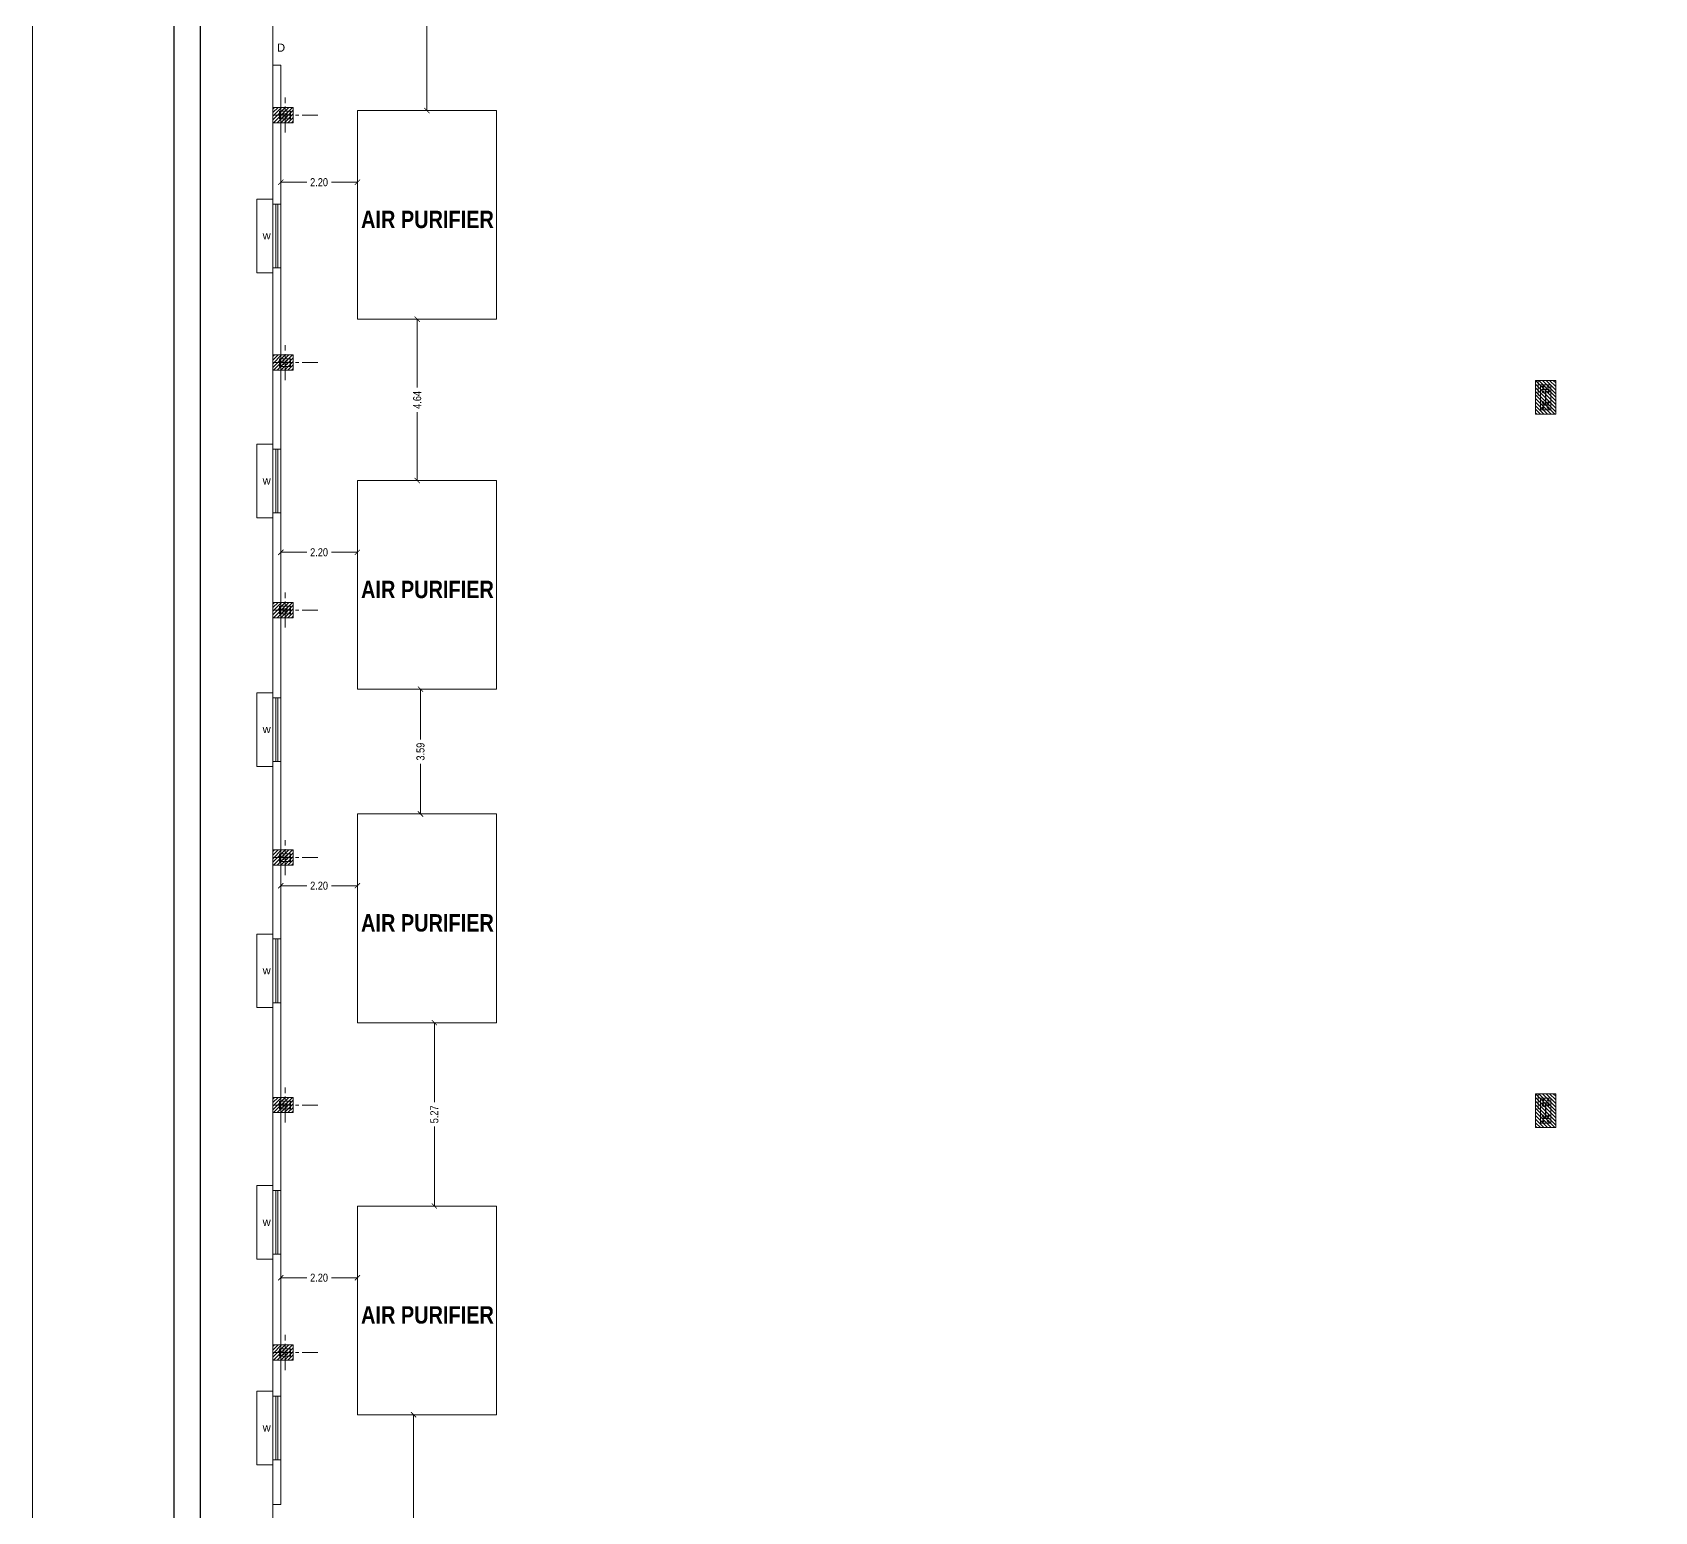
# Model space of a CAD drawing. Header units: metres. Extents: x -1560405 to -1559609, y 42907 to 43310.
# Drawn here: x -1559943.01 to -1559896.39, y 42992.38 to 43034.9 of the extents above; entities that cross this region are included whole.
import ezdxf

# ---------------------------------------------------------------- set-up
doc = ezdxf.new("R2010")
doc.units = ezdxf.units.M
doc.header["$LTSCALE"] = 750
doc.header["$MEASUREMENT"] = 0
doc.header["$PDMODE"] = 35
doc.header["$PDSIZE"] = 50
doc.linetypes.add('CENTER2', pattern=[1.125, 0.75, -0.125, 0.125, -0.125])
doc.linetypes.add('DASHED2', pattern=[9.525, 6.35, -3.175])
doc.layers.get('0').update_dxf_attribs({"lineweight": 5})
doc.layers.get('Defpoints').update_dxf_attribs({"lineweight": 0})
doc.layers.add('BLK_1_FLR_0_BLT_UP_AREA', color=1, linetype='Continuous', plot=False)
doc.layers.add('BLK_1_FLR_0_CARPET_AREA', color=10, linetype='Continuous')
doc.layers.add('BLK_1_FLR_0_REGULAR_ROOM_1', color=117, linetype='Continuous')
doc.layers.add('grid', color=253, linetype='Continuous', lineweight=5)
doc.styles.add('GLOBAL INFRA', font='ARIALNB.TTF', dxfattribs={"height": 0.3})
doc.styles.add('mani', font='swissc.ttf', dxfattribs={"height": 0.23})
doc.styles.get("Standard").update_dxf_attribs({"font": 'arial.ttf'})
doc.dimstyles.new('Civil Mt', dxfattribs={"dimtxt": 0.23, "dimasz": 0.15, "dimexe": 0, "dimexo": 0, "dimgap": 0.1, "dimtad": 0, "dimzin": 0, "dimdsep": 46, "dimtxsty": 'mani', "dimblk": 'ARCHTICK', "dimcen": 0, "dimse1": 1, "dimse2": 1, "dimclrd": 253, "dimclrt": 7, "dimadec": 0, "dimazin": 3, "dimtfac": 1, "dimtofl": 0, "dimtmove": 1, "dimatfit": 3, "dimfxl": 0, "dimfrac": 2, "dimtolj": 1, "dimtzin": 0, "dimlwd": 13, "dimarcsym": 0})
doc.dimstyles.new('Civil mt size large', dxfattribs={"dimtxt": 0.3, "dimasz": 0.15, "dimexe": 0, "dimexo": 0, "dimgap": 0.0625, "dimtad": 0, "dimzin": 0, "dimdsep": 46, "dimtxsty": 'Standard', "dimblk": 'OBLIQUE', "dimcen": 0, "dimse1": 1, "dimse2": 1, "dimclrd": 253, "dimclrt": 7, "dimadec": 0, "dimazin": 3, "dimtfac": 1, "dimtofl": 0, "dimtmove": 1, "dimatfit": 3, "dimfxl": 0, "dimfrac": 2, "dimtolj": 1, "dimtzin": 0, "dimarcsym": 0})

# ---------------------------------------------------------------- blocks, each defined once
blk = doc.blocks.new('Z$W@#0BBF08D7')
for p, q in [((84, 42), (0, 42)), ((42, 84), (42, 0))]:
    blk.add_line(p, q)
blk.add_circle((42, 42), 21)
blk = doc.blocks.new('Z$W@#71D679F2')
at = {"color": 1}
for points in [[(0, 300), (740, 300), (740, 0), (0, 0)], [(135, 50), (135, 250), (145, 250), (145, 50)], [(145, 147), (595, 147), (595, 152), (145, 152)], [(605, 50), (605, 250), (595, 250), (595, 50)]]:
    blk.add_lwpolyline(points, close=True, dxfattribs=at)
for p in [(18, 183), (18, 33), (168, 183), (168, 33)]:
    blk.add_blockref('Z$W@#0BBF08D7', p)
at = {"xscale": -1}
for p in [(572, 183), (572, 33), (722, 183), (722, 33)]:
    blk.add_blockref('Z$W@#0BBF08D7', p, dxfattribs=at)
blk = doc.blocks.new('_Oblique')
at = {"color": 0, "linetype": 'ByBlock', "lineweight": -2}
blk.add_line((-0.5, -0.5), (0.5, 0.5), dxfattribs=at)
blk = doc.blocks.new('*D492')
at = {"color": 253, "lineweight": -2}
for p, q in [((-1559938.179, 43103.29), (-1559938.179, 43040.974)), ((-1559938.179, 42977.315), (-1559938.179, 43039.632))]:
    blk.add_line(p, q, dxfattribs=at)
at = {"layer": 'Defpoints', "color": 0}
for p in [(-1559938.179, 43103.29), (-1559934.983, 43103.29, 0), (-1559934.983, 42977.315, 0)]:
    blk.add_point(p, dxfattribs=at)
at = {"color": 253, "lineweight": -2, "xscale": 0.15, "yscale": 0.15, "zscale": 0.15}
for p, rotation in [((-1559938.179, 43103.29), 90), ((-1559938.179, 42977.315), 270)]:
    blk.add_blockref('_Oblique', p, dxfattribs=dict(at, rotation=rotation))
at = {"color": 7, "insert": (-1559938.179, 43040.303), "char_height": 0.3, "attachment_point": 5, "rotation": 90}
blk.add_mtext('\\A1;125.97', dxfattribs=at)
blk = doc.blocks.new('*D494')
at = {"color": 253, "lineweight": -2}
for p, q in [((-1559938.942, 43111.548), (-1559938.942, 43036.755)), ((-1559938.942, 42960.623), (-1559938.942, 43035.416))]:
    blk.add_line(p, q, dxfattribs=at)
at = {"layer": 'Defpoints', "color": 0}
for p in [(-1559936.104, 43111.548), (-1559938.942, 42960.623), (-1559936.104, 42960.623, 0)]:
    blk.add_point(p, dxfattribs=at)
at = {"color": 253, "lineweight": -2, "xscale": 0.15, "yscale": 0.15, "zscale": 0.15}
for p, rotation in [((-1559938.942, 43111.548), 90), ((-1559938.942, 42960.623), 270)]:
    blk.add_blockref('_Oblique', p, dxfattribs=dict(at, rotation=rotation))
at = {"color": 7, "insert": (-1559938.942, 43036.085), "char_height": 0.3, "attachment_point": 5, "rotation": 90}
blk.add_mtext('\\A1;150.92', dxfattribs=at)
blk = doc.blocks.new('*D502')
at = {"color": 253, "lineweight": -2}
for p, q in [((-1559935.949, 43048.777), (-1559935.303, 43048.777)), ((-1559933.748, 43048.777), (-1559934.394, 43048.777))]:
    blk.add_line(p, q, dxfattribs=at)
at = {"layer": 'Defpoints', "color": 0}
for p in [(-1559935.949, 43048.777), (-1559933.748, 43048.777), (-1559933.748, 43027.567)]:
    blk.add_point(p, dxfattribs=at)
at = {"color": 253, "lineweight": -2, "xscale": 0.15, "yscale": 0.15, "zscale": 0.15, "rotation": 180}
blk.add_blockref('_Oblique', (-1559935.949, 43048.777), dxfattribs=at)
at = {"color": 253, "lineweight": -2, "xscale": 0.15, "yscale": 0.15, "zscale": 0.15}
blk.add_blockref('_Oblique', (-1559933.748, 43048.777), dxfattribs=at)
at = {"color": 7, "insert": (-1559934.849, 43048.777), "char_height": 0.3, "attachment_point": 5}
blk.add_mtext('\\A1;2.20', dxfattribs=at)
blk = doc.blocks.new('_ArchTick')
at = {"color": 0, "linetype": 'ByBlock', "const_width": 0.15}
blk.add_lwpolyline([(-0.5, -0.5), (0.5, 0.5)], dxfattribs=at)
blk = doc.blocks.new('*D592')
at = {"color": 253, "lineweight": 13}
for p, q in [((-1559932.058, 42995.164), (-1559932.058, 42991.043)), ((-1559932.058, 42986.218), (-1559932.058, 42990.339))]:
    blk.add_line(p, q, dxfattribs=at)
at = {"layer": 'Defpoints', "color": 0}
for p in [(-1559932.1, 42995.164), (-1559932.058, 42995.164), (-1559932.1, 42986.218)]:
    blk.add_point(p, dxfattribs=at)
at = {"color": 253, "lineweight": 13, "xscale": 0.15, "yscale": 0.15, "zscale": 0.15}
for p, rotation in [((-1559932.058, 42995.164), 90), ((-1559932.058, 42986.218), 270)]:
    blk.add_blockref('_ArchTick', p, dxfattribs=dict(at, rotation=rotation))
at = {"color": 7, "insert": (-1559932.058, 42990.691), "char_height": 0.23, "attachment_point": 5, "rotation": 90, "style": 'mani'}
blk.add_mtext('\\A1;8.95', dxfattribs=at)
blk = doc.blocks.new('*D519')
at = {"color": 253, "lineweight": 13}
for p, q in [((-1559935.874, 42999.102), (-1559935.126, 42999.102)), ((-1559933.673, 42999.102), (-1559934.421, 42999.102))]:
    blk.add_line(p, q, dxfattribs=at)
at = {"layer": 'Defpoints', "color": 0}
for p in [(-1559935.874, 42999.102), (-1559933.673, 42999.102), (-1559933.673, 42999.102)]:
    blk.add_point(p, dxfattribs=at)
at = {"color": 253, "lineweight": 13, "xscale": 0.15, "yscale": 0.15, "zscale": 0.15, "rotation": 180}
blk.add_blockref('_ArchTick', (-1559935.874, 42999.102), dxfattribs=at)
at = {"color": 253, "lineweight": 13, "xscale": 0.15, "yscale": 0.15, "zscale": 0.15}
blk.add_blockref('_ArchTick', (-1559933.673, 42999.102), dxfattribs=at)
at = {"color": 7, "insert": (-1559934.774, 42999.102), "char_height": 0.23, "attachment_point": 5, "style": 'mani'}
blk.add_mtext('\\A1;2.20', dxfattribs=at)
blk = doc.blocks.new('*D520')
at = {"color": 253, "lineweight": 13}
for p, q in [((-1559935.874, 43010.372), (-1559935.126, 43010.372)), ((-1559933.673, 43010.372), (-1559934.421, 43010.372))]:
    blk.add_line(p, q, dxfattribs=at)
at = {"layer": 'Defpoints', "color": 0}
for p in [(-1559935.874, 43010.372), (-1559933.673, 43010.372), (-1559933.673, 43010.372)]:
    blk.add_point(p, dxfattribs=at)
at = {"color": 253, "lineweight": 13, "xscale": 0.15, "yscale": 0.15, "zscale": 0.15, "rotation": 180}
blk.add_blockref('_ArchTick', (-1559935.874, 43010.372), dxfattribs=at)
at = {"color": 253, "lineweight": 13, "xscale": 0.15, "yscale": 0.15, "zscale": 0.15}
blk.add_blockref('_ArchTick', (-1559933.673, 43010.372), dxfattribs=at)
at = {"color": 7, "insert": (-1559934.774, 43010.372), "char_height": 0.23, "attachment_point": 5, "style": 'mani'}
blk.add_mtext('\\A1;2.20', dxfattribs=at)
blk = doc.blocks.new('*D521')
at = {"color": 253, "lineweight": 13}
for p, q in [((-1559935.874, 43019.957), (-1559935.126, 43019.957)), ((-1559933.673, 43019.957), (-1559934.421, 43019.957))]:
    blk.add_line(p, q, dxfattribs=at)
at = {"layer": 'Defpoints', "color": 0}
for p in [(-1559935.874, 43019.957), (-1559933.673, 43019.957), (-1559933.673, 43019.957)]:
    blk.add_point(p, dxfattribs=at)
at = {"color": 253, "lineweight": 13, "xscale": 0.15, "yscale": 0.15, "zscale": 0.15, "rotation": 180}
blk.add_blockref('_ArchTick', (-1559935.874, 43019.957), dxfattribs=at)
at = {"color": 253, "lineweight": 13, "xscale": 0.15, "yscale": 0.15, "zscale": 0.15}
blk.add_blockref('_ArchTick', (-1559933.673, 43019.957), dxfattribs=at)
at = {"color": 7, "insert": (-1559934.774, 43019.957), "char_height": 0.23, "attachment_point": 5, "style": 'mani'}
blk.add_mtext('\\A1;2.20', dxfattribs=at)
blk = doc.blocks.new('*D522')
at = {"color": 253, "lineweight": 13}
for p, q in [((-1559935.874, 43030.596), (-1559935.126, 43030.596)), ((-1559933.673, 43030.596), (-1559934.421, 43030.596))]:
    blk.add_line(p, q, dxfattribs=at)
at = {"layer": 'Defpoints', "color": 0}
for p in [(-1559935.874, 43030.596), (-1559933.673, 43030.596), (-1559933.673, 43030.596)]:
    blk.add_point(p, dxfattribs=at)
at = {"color": 253, "lineweight": 13, "xscale": 0.15, "yscale": 0.15, "zscale": 0.15, "rotation": 180}
blk.add_blockref('_ArchTick', (-1559935.874, 43030.596), dxfattribs=at)
at = {"color": 253, "lineweight": 13, "xscale": 0.15, "yscale": 0.15, "zscale": 0.15}
blk.add_blockref('_ArchTick', (-1559933.673, 43030.596), dxfattribs=at)
at = {"color": 7, "insert": (-1559934.774, 43030.596), "char_height": 0.23, "attachment_point": 5, "style": 'mani'}
blk.add_mtext('\\A1;2.20', dxfattribs=at)
blk = doc.blocks.new('*D593')
at = {"color": 253, "lineweight": 13}
for p, q in [((-1559931.461, 43006.434), (-1559931.461, 43004.152)), ((-1559931.461, 43001.164), (-1559931.461, 43003.446))]:
    blk.add_line(p, q, dxfattribs=at)
at = {"layer": 'Defpoints', "color": 0}
for p in [(-1559931.673, 43006.434), (-1559931.461, 43006.434), (-1559931.673, 43001.164)]:
    blk.add_point(p, dxfattribs=at)
at = {"color": 253, "lineweight": 13, "xscale": 0.15, "yscale": 0.15, "zscale": 0.15}
for p, rotation in [((-1559931.461, 43006.434), 90), ((-1559931.461, 43001.164), 270)]:
    blk.add_blockref('_ArchTick', p, dxfattribs=dict(at, rotation=rotation))
at = {"color": 7, "insert": (-1559931.461, 43003.799), "char_height": 0.23, "attachment_point": 5, "rotation": 90, "style": 'mani'}
blk.add_mtext('\\A1;5.27', dxfattribs=at)
blk = doc.blocks.new('*D594')
at = {"color": 253, "lineweight": 13}
for p, q in [((-1559931.859, 43016.02), (-1559931.859, 43014.58)), ((-1559931.859, 43012.434), (-1559931.859, 43013.874))]:
    blk.add_line(p, q, dxfattribs=at)
at = {"layer": 'Defpoints', "color": 0}
for p in [(-1559931.859, 43016.02), (-1559931.673, 43016.02), (-1559931.673, 43012.434)]:
    blk.add_point(p, dxfattribs=at)
at = {"color": 253, "lineweight": 13, "xscale": 0.15, "yscale": 0.15, "zscale": 0.15}
for p, rotation in [((-1559931.859, 43016.02), 90), ((-1559931.859, 43012.434), 270)]:
    blk.add_blockref('_ArchTick', p, dxfattribs=dict(at, rotation=rotation))
at = {"color": 7, "insert": (-1559931.859, 43014.227), "char_height": 0.23, "attachment_point": 5, "rotation": 90, "style": 'mani'}
blk.add_mtext('\\A1;3.59', dxfattribs=at)
blk = doc.blocks.new('*D595')
at = {"color": 253, "lineweight": 13}
for p, q in [((-1559931.953, 43026.658), (-1559931.953, 43024.694)), ((-1559931.953, 43022.02), (-1559931.953, 43023.984))]:
    blk.add_line(p, q, dxfattribs=at)
at = {"layer": 'Defpoints', "color": 0}
for p in [(-1559931.953, 43026.658), (-1559931.673, 43026.658), (-1559931.673, 43022.02)]:
    blk.add_point(p, dxfattribs=at)
at = {"color": 253, "lineweight": 13, "xscale": 0.15, "yscale": 0.15, "zscale": 0.15}
for p, rotation in [((-1559931.953, 43026.658), 90), ((-1559931.953, 43022.02), 270)]:
    blk.add_blockref('_ArchTick', p, dxfattribs=dict(at, rotation=rotation))
at = {"color": 7, "insert": (-1559931.953, 43024.339), "char_height": 0.23, "attachment_point": 5, "rotation": 90, "style": 'mani'}
blk.add_mtext('\\A1;4.64', dxfattribs=at)
blk = doc.blocks.new('*D596')
at = {"color": 253, "lineweight": 13}
for p, q in [((-1559931.673, 43045.165), (-1559931.673, 43039.315)), ((-1559931.673, 43032.658), (-1559931.673, 43038.508))]:
    blk.add_line(p, q, dxfattribs=at)
at = {"layer": 'Defpoints', "color": 0}
for p in [(-1559931.673, 43045.165), (-1559931.673, 43045.165), (-1559931.673, 43032.658)]:
    blk.add_point(p, dxfattribs=at)
at = {"color": 253, "lineweight": 13, "xscale": 0.15, "yscale": 0.15, "zscale": 0.15}
for p, rotation in [((-1559931.673, 43045.165), 90), ((-1559931.673, 43032.658), 270)]:
    blk.add_blockref('_ArchTick', p, dxfattribs=dict(at, rotation=rotation))
at = {"color": 7, "insert": (-1559931.673, 43038.912), "char_height": 0.23, "attachment_point": 5, "rotation": 90, "style": 'mani'}
blk.add_mtext('\\A1;12.51', dxfattribs=at)
blk = doc.blocks.new('Z$W@#459304DB')
for p, q in [((44, 22), (0, 22)), ((22, 0), (22, 44))]:
    blk.add_line(p, q)
blk.add_circle((22, 22), 11)
blk = doc.blocks.new('Z$W@#47CD4689')
at = {"color": 1}
for points in [[(-210, 0), (-210, 225), (-200, 225), (-200, 0)], [(-210, 225), (110, 225), (110, 0), (-210, 0)], [(-200, 110), (100, 110), (100, 115), (-200, 115)], [(110, 0), (110, 225), (100, 225), (100, 0)]]:
    blk.add_lwpolyline(points, close=True, dxfattribs=at)
at = {"layer": 'grid', "linetype": 'CENTER2'}
for points in [[(-50, -404), (-50, 629)], [(-410, 113), (915, 113)]]:
    blk.add_lwpolyline(points, dxfattribs=at)
for p in [(-122, 141), (-122, 41), (-22, 141), (-22, 41)]:
    blk.add_blockref('Z$W@#459304DB', p)

msp = doc.modelspace()

# ---------------------------------------------------------------- hatches: boundary and pattern name
at = {"linetype": 'Continuous'}
h = msp.add_hatch(dxfattribs=at)
h.set_pattern_fill('ANSI31', scale=0.585)
h.set_pattern_definition([(45, (-1562670.309335, 44417.38599), (-0.0517071834, 0.0517071834), [])])
h.paths.add_polyline_path([(-1559935.5192, 43032.30825), (-1559936.1042, 43032.30825), (-1559936.1042, 43032.747), (-1559935.5192, 43032.747)])
h = msp.add_hatch(dxfattribs=at)
h.set_pattern_fill('ANSI31', scale=0.585)
h.set_pattern_definition([(45, (-1562670.309335, 44410.270995), (-0.0517071834, 0.0517071834), [])])
h.paths.add_polyline_path([(-1559935.5192, 43025.19325), (-1559936.1042, 43025.19325), (-1559936.1042, 43025.632), (-1559935.5192, 43025.632)])
h = msp.add_hatch(dxfattribs=at)
h.set_pattern_fill('ANSI31', scale=0.585, angle=-90)
h.set_pattern_definition([(315, (-1558601.49901, 45638.23093), (0.0517071834, 0.0517071834), [])])
h.paths.add_polyline_path([(-1559899.81167, 43023.92646), (-1559899.81167, 43024.90146), (-1559899.22667, 43024.90146), (-1559899.22667, 43023.92646)])
h = msp.add_hatch(dxfattribs=at)
h.set_pattern_fill('ANSI31', scale=0.585)
h.set_pattern_definition([(45, (-1562670.309335, 44403.156), (-0.0517071834, 0.0517071834), [])])
h.paths.add_polyline_path([(-1559935.5192, 43018.07826), (-1559936.1042, 43018.07826), (-1559936.1042, 43018.51701), (-1559935.5192, 43018.51701)])
h = msp.add_hatch(dxfattribs=at)
h.set_pattern_fill('ANSI31', scale=0.585)
h.set_pattern_definition([(45, (-1562670.309335, 44396.04101), (-0.0517071834, 0.0517071834), [])])
h.paths.add_polyline_path([(-1559935.5192, 43010.96326), (-1559936.1042, 43010.96326), (-1559936.1042, 43011.40201), (-1559935.5192, 43011.40201)])
h = msp.add_hatch(dxfattribs=at)
h.set_pattern_fill('ANSI31', scale=0.585)
h.set_pattern_definition([(45, (-1562670.309335, 44388.92601), (-0.0517071834, 0.0517071834), [])])
h.paths.add_polyline_path([(-1559935.5192, 43003.84827), (-1559936.1042, 43003.84827), (-1559936.1042, 43004.28702), (-1559935.5192, 43004.28702)])
h = msp.add_hatch(dxfattribs=at)
h.set_pattern_fill('ANSI31', scale=0.585, angle=-90)
h.set_pattern_definition([(315, (-1558601.49901, 45617.721896), (0.0517071834, 0.0517071834), [])])
h.paths.add_polyline_path([(-1559899.81167, 43003.41743), (-1559899.81167, 43004.39243), (-1559899.22667, 43004.39243), (-1559899.22667, 43003.41743)])
h = msp.add_hatch(dxfattribs=at)
h.set_pattern_fill('ANSI31', scale=0.585)
h.set_pattern_definition([(45, (-1562670.309335, 44381.81102), (-0.0517071834, 0.0517071834), [])])
h.paths.add_polyline_path([(-1559935.5192, 42996.73327), (-1559936.1042, 42996.73327), (-1559936.1042, 42997.17202), (-1559935.5192, 42997.17202)])

# ---------------------------------------------------------------- linework, layer by layer
at = {"color": 7}
for p, q in [((-1559935.8742, 43033.96675), (-1559936.1042, 43033.96675)), ((-1559899.73854, 43024.90146, 94.40535), (-1559899.73854, 43024.46146, 94.40535)), ((-1559899.73854, 43004.39243, 94.40535), (-1559899.73854, 43003.95243, 94.40535)), ((-1559935.8742, 42992.58528), (-1559936.1042, 42992.58528))]:
    msp.add_line(p, q, dxfattribs=at)
at = {"color": 7, "linetype": 'DASHED2', "ltscale": 0.2}
for p, q in [((-1559936.1042, 43030.10858), (-1559936.5642, 43030.10858)), ((-1559936.5642, 43030.10858), (-1559936.5642, 43027.99661)), ((-1559936.5642, 43027.99661), (-1559936.1042, 43027.99661)), ((-1559936.1042, 43023.06332), (-1559936.5642, 43023.06332)), ((-1559936.5642, 43023.06332), (-1559936.5642, 43020.95135)), ((-1559936.5642, 43020.95135), (-1559936.1042, 43020.95135)), ((-1559936.1042, 43015.91567), (-1559936.5642, 43015.91567)), ((-1559936.5642, 43015.91567), (-1559936.5642, 43013.8037)), ((-1559936.5642, 43013.8037), (-1559936.1042, 43013.8037)), ((-1559936.1042, 43008.98207), (-1559936.5642, 43008.98207)), ((-1559936.5642, 43008.98207), (-1559936.5642, 43006.87011)), ((-1559936.5642, 43006.87011), (-1559936.1042, 43006.87011)), ((-1559936.1042, 43001.75072), (-1559936.5642, 43001.75072)), ((-1559936.5642, 43001.75072), (-1559936.5642, 42999.63875)), ((-1559936.5642, 42999.63875), (-1559936.1042, 42999.63875)), ((-1559936.1042, 42995.83803), (-1559936.5642, 42995.83803)), ((-1559936.5642, 42995.83803), (-1559936.5642, 42993.72606)), ((-1559936.5642, 42993.72606), (-1559936.1042, 42993.72606))]:
    msp.add_line(p, q, dxfattribs=at)
at = {"color": 7, "ltscale": 0.2}
for p, q in [((-1559935.8742, 43029.96858), (-1559936.1042, 43029.96858)), ((-1559936.01457, 43028.13661), (-1559936.01457, 43029.96858)), ((-1559935.98917, 43029.96858), (-1559935.98917, 43029.96858)), ((-1559935.96377, 43028.13661), (-1559935.96377, 43029.96858)), ((-1559936.1042, 43028.13661), (-1559935.8742, 43028.13661)), ((-1559935.98917, 43028.13661), (-1559935.98917, 43028.13661)), ((-1559935.8742, 43022.92332), (-1559936.1042, 43022.92332)), ((-1559936.01457, 43021.09135), (-1559936.01457, 43022.92332)), ((-1559935.98917, 43022.92332), (-1559935.98917, 43022.92332)), ((-1559935.96377, 43021.09135), (-1559935.96377, 43022.92332)), ((-1559936.1042, 43021.09135), (-1559935.8742, 43021.09135)), ((-1559935.98917, 43021.09135), (-1559935.98917, 43021.09135)), ((-1559935.8742, 43015.77567), (-1559936.1042, 43015.77567)), ((-1559936.01457, 43013.9437), (-1559936.01457, 43015.77567)), ((-1559935.98917, 43015.77567), (-1559935.98917, 43015.77567)), ((-1559935.96377, 43013.9437), (-1559935.96377, 43015.77567)), ((-1559936.1042, 43013.9437), (-1559935.8742, 43013.9437)), ((-1559935.98917, 43013.9437), (-1559935.98917, 43013.9437)), ((-1559935.8742, 43008.84207), (-1559936.1042, 43008.84207)), ((-1559936.01457, 43007.01011), (-1559936.01457, 43008.84207)), ((-1559935.98917, 43008.84207), (-1559935.98917, 43008.84207)), ((-1559935.96377, 43007.01011), (-1559935.96377, 43008.84207)), ((-1559936.1042, 43007.01011), (-1559935.8742, 43007.01011)), ((-1559935.98917, 43007.01011), (-1559935.98917, 43007.01011)), ((-1559935.8742, 43001.61072), (-1559936.1042, 43001.61072)), ((-1559936.01457, 42999.77875), (-1559936.01457, 43001.61072)), ((-1559935.98917, 43001.61072), (-1559935.98917, 43001.61072)), ((-1559935.96377, 42999.77875), (-1559935.96377, 43001.61072)), ((-1559936.1042, 42999.77875), (-1559935.8742, 42999.77875)), ((-1559935.98917, 42999.77875), (-1559935.98917, 42999.77875)), ((-1559935.8742, 42995.69803), (-1559936.1042, 42995.69803)), ((-1559936.01457, 42993.86606), (-1559936.01457, 42995.69803)), ((-1559935.98917, 42995.69803), (-1559935.98917, 42995.69803)), ((-1559935.96377, 42993.86606), (-1559935.96377, 42995.69803)), ((-1559936.1042, 42993.86606), (-1559935.8742, 42993.86606)), ((-1559935.98917, 42993.86606), (-1559935.98917, 42993.86606))]:
    msp.add_line(p, q, dxfattribs=at)
at = {"color": 7}
for points in [[(-1559608.97831, 43167.13879), (-1559943.01255, 43167.13879), (-1559943.01255, 42906.74882), (-1559608.97831, 42906.74882)], [(-1559936.1042, 42960.62268), (-1559936.1042, 43111.5476), (-1559826.71409, 43111.5476), (-1559826.7142, 42960.62268)], [(-1559933.67298, 43032.65834), (-1559929.67298, 43032.65834), (-1559929.67298, 43026.65834), (-1559933.67298, 43026.65834)], [(-1559933.67298, 43022.01972), (-1559929.67298, 43022.01972), (-1559929.67298, 43016.01972), (-1559933.67298, 43016.01972)], [(-1559933.67298, 43012.43436), (-1559929.67298, 43012.43436), (-1559929.67298, 43006.43436), (-1559933.67298, 43006.43436)], [(-1559933.67298, 43001.16401), (-1559929.67298, 43001.16401), (-1559929.67298, 42995.16401), (-1559933.67298, 42995.16401)]]:
    msp.add_lwpolyline(points, close=True, dxfattribs=at)
msp.add_lwpolyline([(-1559935.8742, 42992.58528), (-1559935.8742, 43033.96675)], dxfattribs=at)
at = {"color": 7, "linetype": 'Continuous'}
for points, elevation in [([(-1559935.5192, 43032.747), (-1559936.1042, 43032.747), (-1559936.1042, 43032.30825), (-1559935.5192, 43032.30825)], 0.002), ([(-1559935.5192, 43025.632), (-1559936.1042, 43025.632), (-1559936.1042, 43025.19325), (-1559935.5192, 43025.19325)], 0.00178), ([(-1559899.81167, 43024.90146), (-1559899.81167, 43023.92646), (-1559899.22667, 43023.92646), (-1559899.22667, 43024.90146)], 94.40535), ([(-1559935.5192, 43018.51701), (-1559936.1042, 43018.51701), (-1559936.1042, 43018.07826), (-1559935.5192, 43018.07826)], 0.00155), ([(-1559935.5192, 43011.40201), (-1559936.1042, 43011.40201), (-1559936.1042, 43010.96326), (-1559935.5192, 43010.96326)], 0.00133), ([(-1559935.5192, 43004.28702), (-1559936.1042, 43004.28702), (-1559936.1042, 43003.84827), (-1559935.5192, 43003.84827)], 0.00111), ([(-1559899.81167, 43004.39243), (-1559899.81167, 43003.41743), (-1559899.22667, 43003.41743), (-1559899.22667, 43004.39243)], 94.40535), ([(-1559935.5192, 42997.17202), (-1559936.1042, 42997.17202), (-1559936.1042, 42996.73327), (-1559935.5192, 42996.73327)], 0.00089)]:
    msp.add_lwpolyline(points, close=True, dxfattribs=dict(at, elevation=elevation))
at = {"layer": 'BLK_1_FLR_0_BLT_UP_AREA', "color": 45, "const_width": 0.01}
msp.add_lwpolyline([(-1559936.1042, 42960.62268), (-1559826.71409, 42960.62268), (-1559826.71409, 43111.5476), (-1559936.1042, 43111.5476)], close=True, dxfattribs=at)
at = {"layer": 'BLK_1_FLR_0_CARPET_AREA', "color": 46, "const_width": 0.001}
msp.add_lwpolyline([(-1559921.36925, 42960.85268), (-1559921.37006, 42965.35264), (-1559917.64006, 42965.35331), (-1559917.64006, 42967.85105), (-1559896.27394, 42967.85105), (-1559896.27394, 42960.85268), (-1559826.9442, 42960.85268), (-1559826.9442, 43111.3176), (-1559935.8742, 43111.3176), (-1559935.8742, 42960.85268), (-1559921.36925, 42960.85268)], close=True, dxfattribs=at)
at = {"layer": 'BLK_1_FLR_0_REGULAR_ROOM_1', "color": 4, "const_width": 0.001, "elevation": 0}
msp.add_lwpolyline([(-1559921.36936, 42960.85268), (-1559921.37018, 42965.35264), (-1559917.64018, 42965.35331), (-1559917.64018, 42967.85105), (-1559896.27405, 42967.85105), (-1559896.27405, 42960.85268), (-1559826.94432, 42960.85268), (-1559826.94432, 43111.3176), (-1559935.87432, 43111.3176), (-1559935.87432, 42960.85268), (-1559921.36936, 42960.85268)], close=True, dxfattribs=at)

# ---------------------------------------------------------------- block references
at = {"color": 7, "xscale": 0.000975, "yscale": 0.000975, "zscale": 0.000975}
for p in [(-1559935.70457, 43032.41793, -94.40335), (-1559935.70457, 43025.30294, -94.40357), (-1559935.70457, 43018.18794, -94.4038), (-1559935.70457, 43011.07295, -94.40402), (-1559935.70457, 43003.95796, -94.40424), (-1559935.70457, 42996.84296, -94.40446)]:
    msp.add_blockref('Z$W@#47CD4689', p, dxfattribs=at)
at = {"color": 7, "xscale": 0.000975, "yscale": 0.000975, "zscale": 0.000975, "rotation": 90.00000000000118}
for p in [(-1559899.37292, 43024.05322, 94.40535), (-1559899.37292, 43003.54418, 94.40535)]:
    msp.add_blockref('Z$W@#71D679F2', p, dxfattribs=at)

# ---------------------------------------------------------------- texts
at = {"color": 7, "ltscale": 0.2}
for s, p in [('D', (-1559935.98234, 43034.35171)), ('w', (-1559936.39551, 43028.95181)), ('w', (-1559936.39551, 43021.90655)), ('w', (-1559936.39551, 43014.75889)), ('w', (-1559936.39551, 43007.8253)), ('w', (-1559936.39551, 43000.59395)), ('w', (-1559936.39551, 42994.68125))]:
    msp.add_text(s, height=0.23, dxfattribs=at).set_placement(p)
at = {"color": 7, "style": 'GLOBAL INFRA'}
for p in [(-1559933.56743, 43029.27869, -59.00586), (-1559933.56743, 43018.64007, -59.00586), (-1559933.56743, 43009.05471, -59.00586), (-1559933.56743, 42997.78436, -59.00586)]:
    msp.add_text('AIR PURIFIER', height=0.5, dxfattribs=at).set_placement(p)

# ---------------------------------------------------------------- dimensions: what is measured, and where the dimension line sits
at = {"color": 7}
for base, p1, p2, picture, middle in [((-1559938.94183, 42960.62268), (-1559936.1042, 43111.5476), (-1559936.10421, 42960.62268, 0), '*D494', (-1559938.94183, 43036.08514)), ((-1559938.17918, 43103.29018), (-1559934.98321, 42977.31543, 0), (-1559934.98321, 43103.29018, 0), '*D492', (-1559938.17918, 43040.3028))]:
    dim = msp.add_linear_dim(base=base, p1=p1, p2=p2, angle=90, dimstyle='Civil mt size large', dxfattribs=at)
    dim.commit()
    dim.dimension.update_dxf_attribs({"geometry": picture, "text_midpoint": middle})
dim = msp.add_linear_dim(base=(-1559933.74798, 43048.77703), p1=(-1559935.9492, 43048.77703), p2=(-1559933.74798, 43027.56689), dimstyle='Civil mt size large', dxfattribs=at)
dim.commit()
dim.dimension.update_dxf_attribs({"geometry": '*D502', "text_midpoint": (-1559934.84859, 43048.77703)})
at = {"color": 1}
for base, p1, p2, picture, middle in [((-1559931.67298, 43045.16527), (-1559931.67298, 43032.65834), (-1559931.67298, 43045.16527), '*D596', (-1559931.67298, 43038.9118)), ((-1559931.95302, 43026.65834), (-1559931.67298, 43022.01972), (-1559931.67298, 43026.65834), '*D595', (-1559931.95302, 43024.33903)), ((-1559931.85939, 43016.01972), (-1559931.67298, 43012.43436), (-1559931.67298, 43016.01972), '*D594', (-1559931.85939, 43014.22704)), ((-1559931.46148, 43006.43436), (-1559931.67298, 43001.16401), (-1559931.67298, 43006.43436), '*D593', (-1559931.46148, 43003.79918)), ((-1559932.05833, 42995.16401), (-1559932.10033, 42986.21812), (-1559932.10033, 42995.16401), '*D592', (-1559932.05833, 42990.69107))]:
    dim = msp.add_linear_dim(base=base, p1=p1, p2=p2, angle=90, dimstyle='Civil Mt', dxfattribs=at)
    dim.commit()
    dim.dimension.update_dxf_attribs({"geometry": picture, "text_midpoint": middle})
for base, p1, p2, picture, middle in [((-1559933.67298, 43030.59611), (-1559935.8742, 43030.59611), (-1559933.67298, 43030.59611), '*D522', (-1559934.77359, 43030.59611)), ((-1559933.67298, 43019.95749), (-1559935.8742, 43019.95749), (-1559933.67298, 43019.95749), '*D521', (-1559934.77359, 43019.95749)), ((-1559933.67298, 43010.37213), (-1559935.8742, 43010.37213), (-1559933.67298, 43010.37213), '*D520', (-1559934.77359, 43010.37213)), ((-1559933.67298, 42999.10178), (-1559935.8742, 42999.10178), (-1559933.67298, 42999.10178), '*D519', (-1559934.77359, 42999.10178))]:
    dim = msp.add_linear_dim(base=base, p1=p1, p2=p2, dimstyle='Civil Mt', dxfattribs=at)
    dim.commit()
    dim.dimension.update_dxf_attribs({"geometry": picture, "text_midpoint": middle})

doc.saveas('drawing.dxf')
